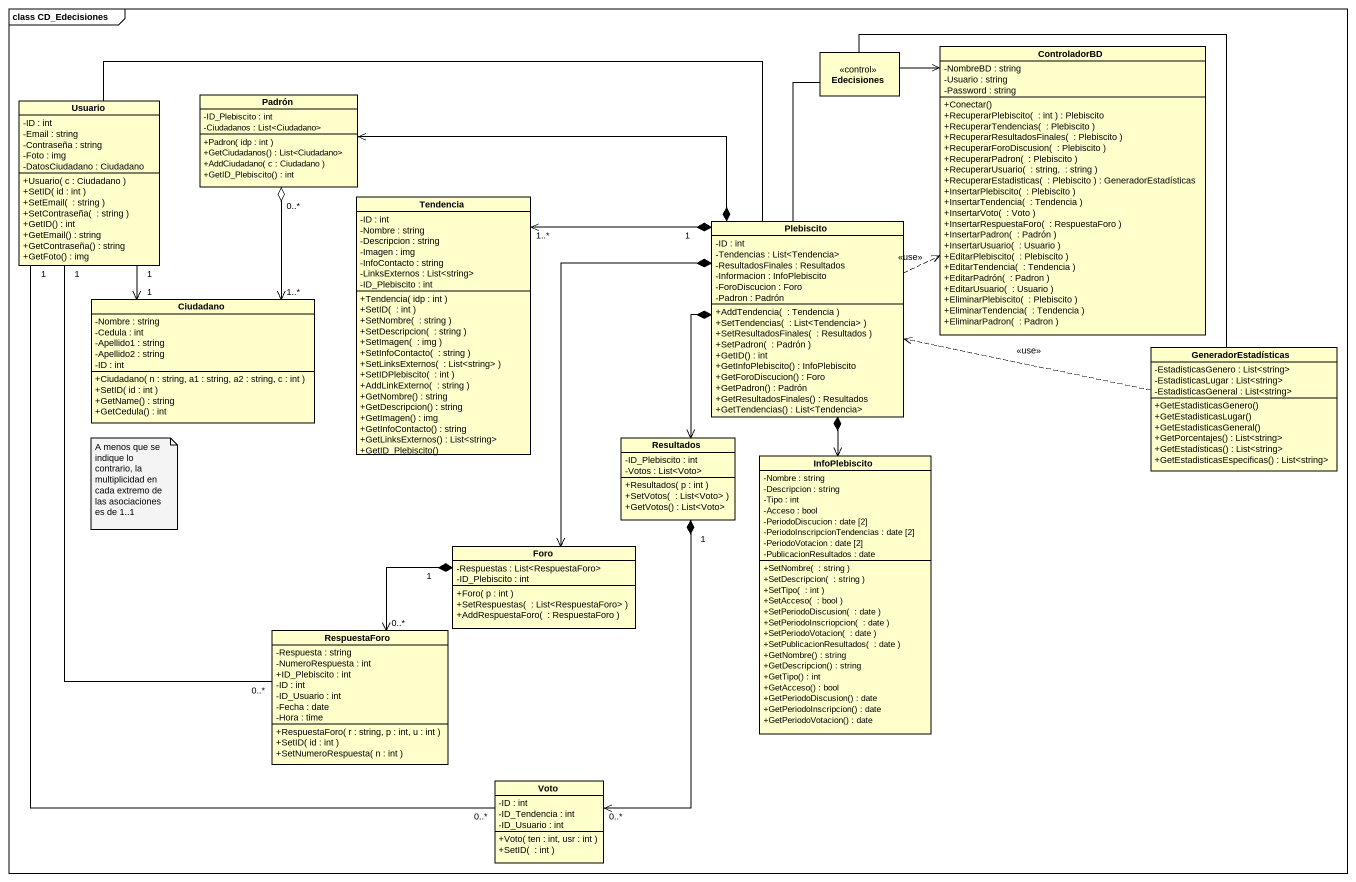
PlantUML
@startuml
mainframe class CD_Edecisiones
hide circle
hide empty members
skinparam classAttributeIconSize 0
class Edecisiones <<control>>
class ControladorBD {
  -NombreBD : string
  -Usuario : string
  -Password : string
  +Conectar()
  +RecuperarPlebiscito(  : int ) : Plebiscito
  +RecuperarTendencias(  : Plebiscito )
  +RecuperarResultadosFinales(  : Plebiscito )
  +RecuperarForoDiscusion(  : Plebiscito )
  +RecuperarPadron(  : Plebiscito )
  +RecuperarUsuario(  : string,  : string )
  +RecuperarEstadisticas(  : Plebiscito ) : GeneradorEstadísticas
  +InsertarPlebiscito(  : Plebiscito )
  +InsertarTendencia(  : Tendencia )
  +InsertarVoto(  : Voto )
  +InsertarRespuestaForo(  : RespuestaForo )
  +InsertarPadron(  : Padrón )
  +InsertarUsuario(  : Usuario )
  +EditarPlebiscito(  : Plebiscito )
  +EditarTendencia(  : Tendencia )
  +EditarPadrón(  : Padron )
  +EditarUsuario(  : Usuario )
  +EliminarPlebiscito(  : Plebiscito )
  +EliminarTendencia(  : Tendencia )
  +EliminarPadron(  : Padron )
}
class Usuario {
  -ID : int
  -Email : string
  -Contraseña : string
  -Foto : img
  -DatosCiudadano : Ciudadano
  +Usuario( c : Ciudadano )
  +SetID( id : int )
  +SetEmail(  : string )
  +SetContraseña(  : string )
  +GetID() : int
  +GetEmail() : string
  +GetContraseña() : string
  +GetFoto() : img
}
class Padrón {
  -ID_Plebiscito : int
  -Ciudadanos : List<Ciudadano>
  +Padron( idp : int )
  +GetCiudadanos() : List<Ciudadano>
  +AddCiudadano( c : Ciudadano )
  +GetID_Plebiscito() : int
}
class Tendencia {
  -ID : int
  -Nombre : string
  -Descripcion : string
  -Imagen : img
  -InfoContacto : string
  -LinksExternos : List<string>
  -ID_Plebiscito : int
  +Tendencia( idp : int )
  +SetID(  : int )
  +SetNombre(  : string )
  +SetDescripcion(  : string )
  +SetImagen(  : img )
  +SetInfoContacto(  : string )
  +SetLinksExternos(  : List<string> )
  +SetIDPlebiscito(  : int )
  +AddLinkExterno(  : string )
  +GetNombre() : string
  +GetDescripcion() : string
  +GetImagen() : img
  +GetInfoContacto() : string
  +GetLinksExternos() : List<string>
  +GetID_Plebiscito()
}
class Plebiscito {
  -ID : int
  -Tendencias : List<Tendencia>
  -ResultadosFinales : Resultados
  -Informacion : InfoPlebiscito
  -ForoDiscucion : Foro
  -Padron : Padrón
  +AddTendencia(  : Tendencia )
  +SetTendencias(  : List<Tendencia> )
  +SetResultadosFinales(  : Resultados )
  +SetPadron(  : Padrón )
  +GetID() : int
  +GetInfoPlebiscito() : InfoPlebiscito
  +GetForoDiscucion() : Foro
  +GetPadron() : Padrón
  +GetResultadosFinales() : Resultados
  +GetTendencias() : List<Tendencia>
}
class Ciudadano {
  -Nombre : string
  -Cedula : int
  -Apellido1 : string
  -Apellido2 : string
  -ID : int
  +Ciudadano( n : string, a1 : string, a2 : string, c : int )
  +SetID( id : int )
  +GetName() : string
  +GetCedula() : int
}
class GeneradorEstadísticas {
  -EstadisticasGenero : List<string>
  -EstadisticasLugar : List<string>
  -EstadisticasGeneral : List<string>
  +GetEstadisticasGenero()
  +GetEstadisticasLugar()
  +GetEstadisticasGeneral()
  +GetPorcentajes() : List<string>
  +GetEstadisticas() : List<string>
  +GetEstadisticasEspecificas() : List<string>
}
class Resultados {
  -ID_Plebiscito : int
  -Votos : List<Voto>
  +Resultados( p : int )
  +SetVotos(  : List<Voto> )
  +GetVotos() : List<Voto>
}
class InfoPlebiscito {
  -Nombre : string
  -Descripcion : string
  -Tipo : int
  -Acceso : bool
  -PeriodoDiscucion : date [2]
  -PeriodoInscripcionTendencias : date [2]
  -PeriodoVotacion : date [2]
  -PublicacionResultados : date
  +SetNombre(  : string )
  +SetDescripcion(  : string )
  +SetTipo(  : int )
  +SetAcceso(  : bool )
  +SetPeriodoDiscusion(  : date )
  +SetPeriodoInscriopcion(  : date )
  +SetPeriodoVotacion(  : date )
  +SetPublicacionResultados(  : date )
  +GetNombre() : string
  +GetDescripcion() : string
  +GetTipo() : int
  +GetAcceso() : bool
  +GetPeriodoDiscusion() : date
  +GetPeriodoInscripcion() : date
  +GetPeriodoVotacion() : date
}
class Foro {
  -Respuestas : List<RespuestaForo>
  -ID_Plebiscito : int
  +Foro( p : int )
  +SetRespuestas(  : List<RespuestaForo> )
  +AddRespuestaForo(  : RespuestaForo )
}
class RespuestaForo {
  -Respuesta : string
  -NumeroRespuesta : int
  +ID_Plebiscito : int
  -ID : int
  -ID_Usuario : int
  -Fecha : date
  -Hora : time
  +RespuestaForo( r : string, p : int, u : int )
  +SetID( id : int )
  +SetNumeroRespuesta( n : int )
}
class Voto {
  -ID : int
  -ID_Tendencia : int
  -ID_Usuario : int
  +Voto( ten : int, usr : int )
  +SetID(  : int )
}
Edecisiones -right-> ControladorBD
Edecisiones -- Plebiscito
Edecisiones -- GeneradorEstadísticas
Usuario "1" --> "1" Ciudadano
Padrón "0..*" o--> "1..*" Ciudadano
Plebiscito .right.> ControladorBD : <<use>>
Plebiscito -left- Usuario
Plebiscito *-left-> Padrón
Plebiscito "1" *-left-> "1..*" Tendencia
Plebiscito *--> Resultados
Plebiscito *--> InfoPlebiscito
Plebiscito *--> Foro
GeneradorEstadísticas .left.> Plebiscito : <<use>>
Resultados "1" *--> "0..*" Voto
Foro "1" *-left-> "0..*" RespuestaForo
RespuestaForo "0..*" -up- "1" Usuario
Voto "0..*" -up- "1" Usuario
note as N1
  A menos que se indique lo contrario, la multiplicidad en cada extremo de las asociaciones es de 1..1
end note
@enduml
